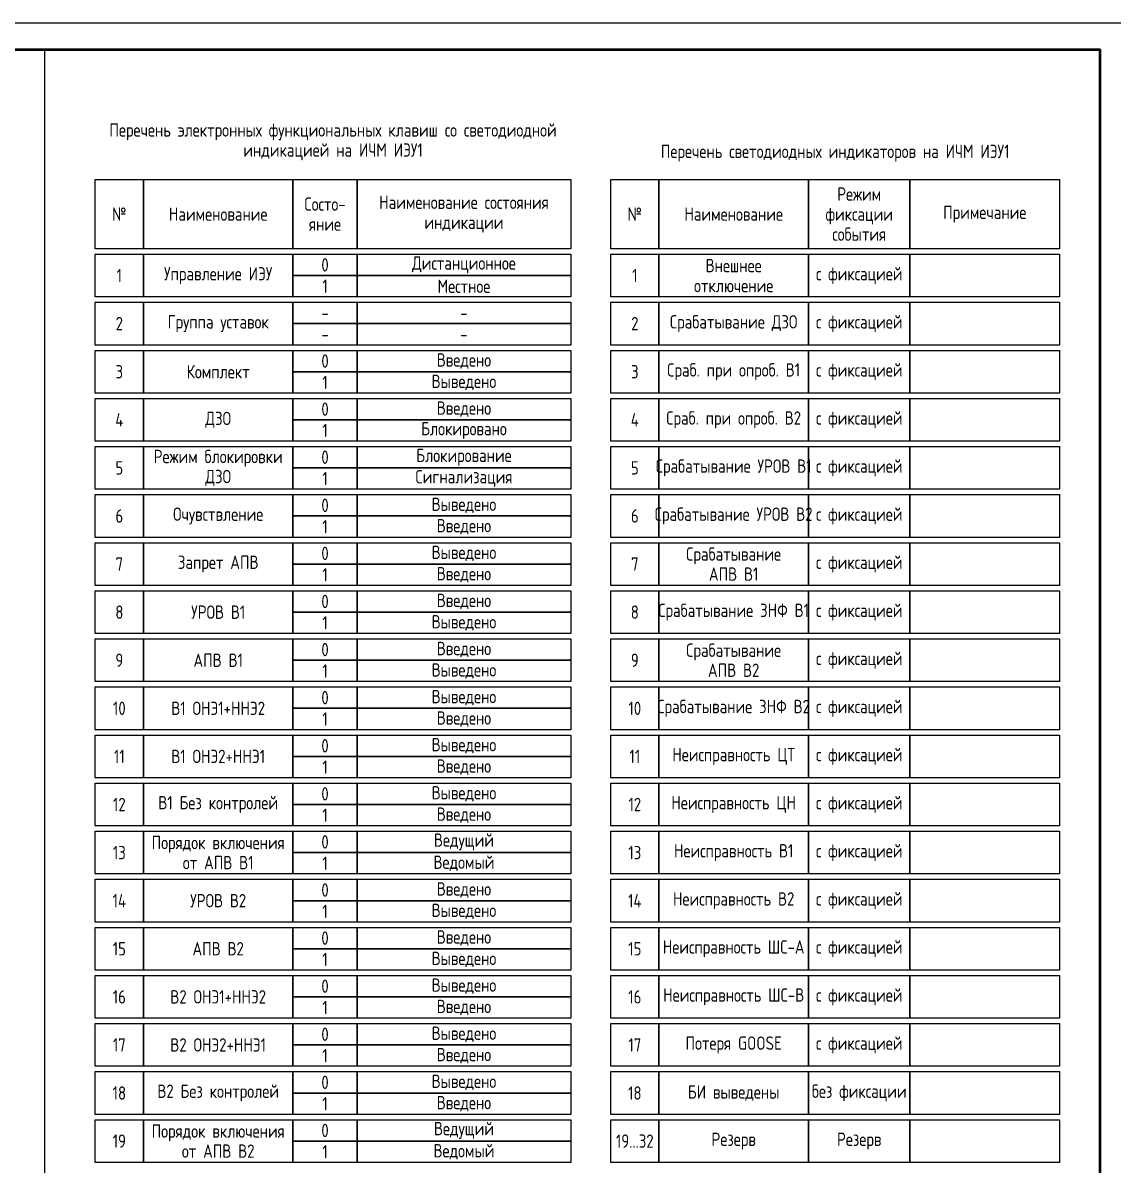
# Model space of a CAD drawing. Header units: millimetres. Extents: x -1102 to 3953, y -90 to 618.
# Drawn here: x 1053.4 to 1257.5, y 83.2 to 297 of the extents above; entities that cross this region are included whole.
import ezdxf

# ---------------------------------------------------------------- set-up
doc = ezdxf.new("R2010")
doc.units = ezdxf.units.MM
doc.styles.add('Gost_type_A', font='GOST_A.TTF')

# ---------------------------------------------------------------- blocks, each defined once
blk = doc.blocks.new('Формат_А3')
blk.add_lwpolyline([(-420, 297), (0, 297), (0, 0), (-420, 0)], close=True)
at = {"lineweight": 50}
blk.add_lwpolyline([(-400, 292), (-5, 292), (-5, 5), (-400, 5)], close=True, dxfattribs=at)

msp = doc.modelspace()

# ---------------------------------------------------------------- linework, layer by layer
msp.add_line((1057.5, 292), (1057.5, 5))
for points in [[(1066.99, 267.7), (1075.99, 267.7), (1075.99, 254.7), (1066.99, 254.7)], [(1075.99, 267.7), (1103.99, 267.7), (1103.99, 254.7), (1075.99, 254.7)], [(1103.99, 267.7), (1115.99, 267.7), (1115.99, 254.7), (1103.99, 254.7)], [(1115.99, 267.7), (1155.99, 267.7), (1155.99, 254.7), (1115.99, 254.7)], [(1163.47, 267.7), (1172.47, 267.7), (1172.47, 254.7), (1163.47, 254.7)], [(1172.47, 267.7), (1200.47, 267.7), (1200.47, 254.7), (1172.47, 254.7)], [(1200.47, 267.7), (1219.47, 267.7), (1219.47, 254.7), (1200.47, 254.7)], [(1219.47, 267.7), (1247.47, 267.7), (1247.47, 254.7), (1219.47, 254.7)], [(1066.99, 253.7), (1075.99, 253.7), (1075.99, 245.7), (1066.99, 245.7)], [(1075.99, 253.7), (1103.99, 253.7), (1103.99, 245.7), (1075.99, 245.7)], [(1103.99, 253.7), (1115.99, 253.7), (1115.99, 249.7), (1103.99, 249.7)], [(1115.99, 253.7), (1155.99, 253.7), (1155.99, 249.7), (1115.99, 249.7)], [(1163.47, 253.7), (1172.47, 253.7), (1172.47, 245.7), (1163.47, 245.7)], [(1172.47, 253.7), (1200.47, 253.7), (1200.47, 245.7), (1172.47, 245.7)], [(1200.47, 253.7), (1219.47, 253.7), (1219.47, 245.7), (1200.47, 245.7)], [(1219.47, 253.7), (1247.47, 253.7), (1247.47, 245.7), (1219.47, 245.7)], [(1103.99, 249.7), (1115.99, 249.7), (1115.99, 245.7), (1103.99, 245.7)], [(1115.99, 249.7), (1155.99, 249.7), (1155.99, 245.7), (1115.99, 245.7)], [(1066.99, 244.7), (1075.99, 244.7), (1075.99, 236.7), (1066.99, 236.7)], [(1075.99, 244.7), (1103.99, 244.7), (1103.99, 236.7), (1075.99, 236.7)], [(1103.99, 244.7), (1115.99, 244.7), (1115.99, 240.7), (1103.99, 240.7)], [(1115.99, 244.7), (1155.99, 244.7), (1155.99, 240.7), (1115.99, 240.7)], [(1163.47, 244.7), (1172.47, 244.7), (1172.47, 236.7), (1163.47, 236.7)], [(1172.47, 244.7), (1200.47, 244.7), (1200.47, 236.7), (1172.47, 236.7)], [(1200.47, 244.7), (1219.47, 244.7), (1219.47, 236.7), (1200.47, 236.7)], [(1219.47, 244.7), (1247.47, 244.7), (1247.47, 236.7), (1219.47, 236.7)], [(1103.99, 240.7), (1115.99, 240.7), (1115.99, 236.7), (1103.99, 236.7)], [(1115.99, 240.7), (1155.99, 240.7), (1155.99, 236.7), (1115.99, 236.7)], [(1066.99, 235.7), (1075.99, 235.7), (1075.99, 227.7), (1066.99, 227.7)], [(1075.99, 235.7), (1103.99, 235.7), (1103.99, 227.7), (1075.99, 227.7)], [(1103.99, 235.7), (1115.99, 235.7), (1115.99, 231.7), (1103.99, 231.7)], [(1115.99, 235.7), (1155.99, 235.7), (1155.99, 231.7), (1115.99, 231.7)], [(1163.47, 235.7), (1172.47, 235.7), (1172.47, 227.7), (1163.47, 227.7)], [(1172.47, 235.7), (1200.47, 235.7), (1200.47, 227.7), (1172.47, 227.7)], [(1200.47, 235.7), (1219.47, 235.7), (1219.47, 227.7), (1200.47, 227.7)], [(1219.47, 235.7), (1247.47, 235.7), (1247.47, 227.7), (1219.47, 227.7)], [(1103.99, 231.7), (1115.99, 231.7), (1115.99, 227.7), (1103.99, 227.7)], [(1115.99, 231.7), (1155.99, 231.7), (1155.99, 227.7), (1115.99, 227.7)], [(1066.99, 226.7), (1075.99, 226.7), (1075.99, 218.7), (1066.99, 218.7)], [(1075.99, 226.7), (1103.99, 226.7), (1103.99, 218.7), (1075.99, 218.7)], [(1103.99, 226.7), (1115.99, 226.7), (1115.99, 222.7), (1103.99, 222.7)], [(1115.99, 226.7), (1155.99, 226.7), (1155.99, 222.7), (1115.99, 222.7)], [(1163.47, 226.7), (1172.47, 226.7), (1172.47, 218.7), (1163.47, 218.7)], [(1172.47, 226.7), (1200.47, 226.7), (1200.47, 218.7), (1172.47, 218.7)], [(1200.47, 226.7), (1219.47, 226.7), (1219.47, 218.7), (1200.47, 218.7)], [(1219.47, 226.7), (1247.47, 226.7), (1247.47, 218.7), (1219.47, 218.7)], [(1103.99, 222.7), (1115.99, 222.7), (1115.99, 218.7), (1103.99, 218.7)], [(1115.99, 222.7), (1155.99, 222.7), (1155.99, 218.7), (1115.99, 218.7)], [(1066.99, 217.7), (1075.99, 217.7), (1075.99, 209.7), (1066.99, 209.7)], [(1075.99, 217.7), (1103.99, 217.7), (1103.99, 209.7), (1075.99, 209.7)], [(1103.99, 217.7), (1115.99, 217.7), (1115.99, 213.7), (1103.99, 213.7)], [(1115.99, 217.7), (1155.99, 217.7), (1155.99, 213.7), (1115.99, 213.7)], [(1163.47, 217.7), (1172.47, 217.7), (1172.47, 209.7), (1163.47, 209.7)], [(1172.47, 217.7), (1200.47, 217.7), (1200.47, 209.7), (1172.47, 209.7)], [(1200.47, 217.7), (1219.47, 217.7), (1219.47, 209.7), (1200.47, 209.7)], [(1219.47, 217.7), (1247.47, 217.7), (1247.47, 209.7), (1219.47, 209.7)], [(1103.99, 213.7), (1115.99, 213.7), (1115.99, 209.7), (1103.99, 209.7)], [(1115.99, 213.7), (1155.99, 213.7), (1155.99, 209.7), (1115.99, 209.7)], [(1066.99, 208.7), (1075.99, 208.7), (1075.99, 200.7), (1066.99, 200.7)], [(1075.99, 208.7), (1103.99, 208.7), (1103.99, 200.7), (1075.99, 200.7)], [(1103.99, 208.7), (1115.99, 208.7), (1115.99, 204.7), (1103.99, 204.7)], [(1115.99, 208.7), (1155.99, 208.7), (1155.99, 204.7), (1115.99, 204.7)], [(1163.47, 208.7), (1172.47, 208.7), (1172.47, 200.7), (1163.47, 200.7)], [(1172.47, 208.7), (1200.47, 208.7), (1200.47, 200.7), (1172.47, 200.7)], [(1200.47, 208.7), (1219.47, 208.7), (1219.47, 200.7), (1200.47, 200.7)], [(1219.47, 208.7), (1247.47, 208.7), (1247.47, 200.7), (1219.47, 200.7)], [(1103.99, 204.7), (1115.99, 204.7), (1115.99, 200.7), (1103.99, 200.7)], [(1115.99, 204.7), (1155.99, 204.7), (1155.99, 200.7), (1115.99, 200.7)], [(1066.99, 199.7), (1075.99, 199.7), (1075.99, 191.7), (1066.99, 191.7)], [(1075.99, 199.7), (1103.99, 199.7), (1103.99, 191.7), (1075.99, 191.7)], [(1103.99, 199.7), (1115.99, 199.7), (1115.99, 195.7), (1103.99, 195.7)], [(1115.99, 199.7), (1155.99, 199.7), (1155.99, 195.7), (1115.99, 195.7)], [(1163.47, 199.7), (1172.47, 199.7), (1172.47, 191.7), (1163.47, 191.7)], [(1172.47, 199.7), (1200.47, 199.7), (1200.47, 191.7), (1172.47, 191.7)], [(1200.47, 199.7), (1219.47, 199.7), (1219.47, 191.7), (1200.47, 191.7)], [(1219.47, 199.7), (1247.47, 199.7), (1247.47, 191.7), (1219.47, 191.7)], [(1103.99, 195.7), (1115.99, 195.7), (1115.99, 191.7), (1103.99, 191.7)], [(1115.99, 195.7), (1155.99, 195.7), (1155.99, 191.7), (1115.99, 191.7)], [(1066.99, 190.7), (1075.99, 190.7), (1075.99, 182.7), (1066.99, 182.7)], [(1075.99, 190.7), (1103.99, 190.7), (1103.99, 182.7), (1075.99, 182.7)], [(1103.99, 190.7), (1115.99, 190.7), (1115.99, 186.7), (1103.99, 186.7)], [(1115.99, 190.7), (1155.99, 190.7), (1155.99, 186.7), (1115.99, 186.7)], [(1163.47, 190.7), (1172.47, 190.7), (1172.47, 182.7), (1163.47, 182.7)], [(1172.47, 190.7), (1200.47, 190.7), (1200.47, 182.7), (1172.47, 182.7)], [(1200.47, 190.7), (1219.47, 190.7), (1219.47, 182.7), (1200.47, 182.7)], [(1219.47, 190.7), (1247.47, 190.7), (1247.47, 182.7), (1219.47, 182.7)], [(1103.99, 186.7), (1115.99, 186.7), (1115.99, 182.7), (1103.99, 182.7)], [(1115.99, 186.7), (1155.99, 186.7), (1155.99, 182.7), (1115.99, 182.7)], [(1066.99, 181.7), (1075.99, 181.7), (1075.99, 173.7), (1066.99, 173.7)], [(1075.99, 181.7), (1103.99, 181.7), (1103.99, 173.7), (1075.99, 173.7)], [(1103.99, 181.7), (1115.99, 181.7), (1115.99, 177.7), (1103.99, 177.7)], [(1115.99, 181.7), (1155.99, 181.7), (1155.99, 177.7), (1115.99, 177.7)], [(1163.47, 181.7), (1172.47, 181.7), (1172.47, 173.7), (1163.47, 173.7)], [(1172.47, 181.7), (1200.47, 181.7), (1200.47, 173.7), (1172.47, 173.7)], [(1200.47, 181.7), (1219.47, 181.7), (1219.47, 173.7), (1200.47, 173.7)], [(1219.47, 181.7), (1247.47, 181.7), (1247.47, 173.7), (1219.47, 173.7)], [(1103.99, 177.7), (1115.99, 177.7), (1115.99, 173.7), (1103.99, 173.7)], [(1115.99, 177.7), (1155.99, 177.7), (1155.99, 173.7), (1115.99, 173.7)], [(1066.99, 172.7), (1075.99, 172.7), (1075.99, 164.7), (1066.99, 164.7)], [(1075.99, 172.7), (1103.99, 172.7), (1103.99, 164.7), (1075.99, 164.7)], [(1103.99, 172.7), (1115.99, 172.7), (1115.99, 168.7), (1103.99, 168.7)], [(1115.99, 172.7), (1155.99, 172.7), (1155.99, 168.7), (1115.99, 168.7)], [(1163.47, 172.7), (1172.47, 172.7), (1172.47, 164.7), (1163.47, 164.7)], [(1172.47, 172.7), (1200.47, 172.7), (1200.47, 164.7), (1172.47, 164.7)], [(1200.47, 172.7), (1219.47, 172.7), (1219.47, 164.7), (1200.47, 164.7)], [(1219.47, 172.7), (1247.47, 172.7), (1247.47, 164.7), (1219.47, 164.7)], [(1103.99, 168.7), (1115.99, 168.7), (1115.99, 164.7), (1103.99, 164.7)], [(1115.99, 168.7), (1155.99, 168.7), (1155.99, 164.7), (1115.99, 164.7)], [(1066.99, 163.7), (1075.99, 163.7), (1075.99, 155.7), (1066.99, 155.7)], [(1075.99, 163.7), (1103.99, 163.7), (1103.99, 155.7), (1075.99, 155.7)], [(1103.99, 163.7), (1115.99, 163.7), (1115.99, 159.7), (1103.99, 159.7)], [(1115.99, 163.7), (1155.99, 163.7), (1155.99, 159.7), (1115.99, 159.7)], [(1163.47, 163.7), (1172.47, 163.7), (1172.47, 155.7), (1163.47, 155.7)], [(1172.47, 163.7), (1200.47, 163.7), (1200.47, 155.7), (1172.47, 155.7)], [(1200.47, 163.7), (1219.47, 163.7), (1219.47, 155.7), (1200.47, 155.7)], [(1219.47, 163.7), (1247.47, 163.7), (1247.47, 155.7), (1219.47, 155.7)], [(1103.99, 159.7), (1115.99, 159.7), (1115.99, 155.7), (1103.99, 155.7)], [(1115.99, 159.7), (1155.99, 159.7), (1155.99, 155.7), (1115.99, 155.7)], [(1066.99, 154.7), (1075.99, 154.7), (1075.99, 146.7), (1066.99, 146.7)], [(1075.99, 154.7), (1103.99, 154.7), (1103.99, 146.7), (1075.99, 146.7)], [(1103.99, 154.7), (1115.99, 154.7), (1115.99, 150.7), (1103.99, 150.7)], [(1115.99, 154.7), (1155.99, 154.7), (1155.99, 150.7), (1115.99, 150.7)], [(1163.47, 154.7), (1172.47, 154.7), (1172.47, 146.7), (1163.47, 146.7)], [(1172.47, 154.7), (1200.47, 154.7), (1200.47, 146.7), (1172.47, 146.7)], [(1200.47, 154.7), (1219.47, 154.7), (1219.47, 146.7), (1200.47, 146.7)], [(1219.47, 154.7), (1247.47, 154.7), (1247.47, 146.7), (1219.47, 146.7)], [(1103.99, 150.7), (1115.99, 150.7), (1115.99, 146.7), (1103.99, 146.7)], [(1115.99, 150.7), (1155.99, 150.7), (1155.99, 146.7), (1115.99, 146.7)], [(1066.99, 145.7), (1075.99, 145.7), (1075.99, 137.7), (1066.99, 137.7)], [(1075.99, 145.7), (1103.99, 145.7), (1103.99, 137.7), (1075.99, 137.7)], [(1103.99, 145.7), (1115.99, 145.7), (1115.99, 141.7), (1103.99, 141.7)], [(1115.99, 145.7), (1155.99, 145.7), (1155.99, 141.7), (1115.99, 141.7)], [(1163.47, 145.7), (1172.47, 145.7), (1172.47, 137.7), (1163.47, 137.7)], [(1172.47, 145.7), (1200.47, 145.7), (1200.47, 137.7), (1172.47, 137.7)], [(1200.47, 145.7), (1219.47, 145.7), (1219.47, 137.7), (1200.47, 137.7)], [(1219.47, 145.7), (1247.47, 145.7), (1247.47, 137.7), (1219.47, 137.7)], [(1103.99, 141.7), (1115.99, 141.7), (1115.99, 137.7), (1103.99, 137.7)], [(1115.99, 141.7), (1155.99, 141.7), (1155.99, 137.7), (1115.99, 137.7)], [(1066.99, 136.7), (1075.99, 136.7), (1075.99, 128.7), (1066.99, 128.7)], [(1075.99, 136.7), (1103.99, 136.7), (1103.99, 128.7), (1075.99, 128.7)], [(1103.99, 136.7), (1115.99, 136.7), (1115.99, 132.7), (1103.99, 132.7)], [(1115.99, 136.7), (1155.99, 136.7), (1155.99, 132.7), (1115.99, 132.7)], [(1163.47, 136.7), (1172.47, 136.7), (1172.47, 128.7), (1163.47, 128.7)], [(1172.47, 136.7), (1200.47, 136.7), (1200.47, 128.7), (1172.47, 128.7)], [(1200.47, 136.7), (1219.47, 136.7), (1219.47, 128.7), (1200.47, 128.7)], [(1219.47, 136.7), (1247.47, 136.7), (1247.47, 128.7), (1219.47, 128.7)], [(1103.99, 132.7), (1115.99, 132.7), (1115.99, 128.7), (1103.99, 128.7)], [(1115.99, 132.7), (1155.99, 132.7), (1155.99, 128.7), (1115.99, 128.7)], [(1066.99, 127.7), (1075.99, 127.7), (1075.99, 119.7), (1066.99, 119.7)], [(1075.99, 127.7), (1103.99, 127.7), (1103.99, 119.7), (1075.99, 119.7)], [(1103.99, 127.7), (1115.99, 127.7), (1115.99, 123.7), (1103.99, 123.7)], [(1115.99, 127.7), (1155.99, 127.7), (1155.99, 123.7), (1115.99, 123.7)], [(1163.47, 127.7), (1172.47, 127.7), (1172.47, 119.7), (1163.47, 119.7)], [(1172.47, 127.7), (1200.47, 127.7), (1200.47, 119.7), (1172.47, 119.7)], [(1200.47, 127.7), (1219.47, 127.7), (1219.47, 119.7), (1200.47, 119.7)], [(1219.47, 127.7), (1247.47, 127.7), (1247.47, 119.7), (1219.47, 119.7)], [(1103.99, 123.7), (1115.99, 123.7), (1115.99, 119.7), (1103.99, 119.7)], [(1115.99, 123.7), (1155.99, 123.7), (1155.99, 119.7), (1115.99, 119.7)], [(1066.99, 118.7), (1075.99, 118.7), (1075.99, 110.7), (1066.99, 110.7)], [(1075.99, 118.7), (1103.99, 118.7), (1103.99, 110.7), (1075.99, 110.7)], [(1103.99, 118.7), (1115.99, 118.7), (1115.99, 114.7), (1103.99, 114.7)], [(1115.99, 118.7), (1155.99, 118.7), (1155.99, 114.7), (1115.99, 114.7)], [(1163.47, 118.7), (1172.47, 118.7), (1172.47, 110.7), (1163.47, 110.7)], [(1172.47, 118.7), (1200.47, 118.7), (1200.47, 110.7), (1172.47, 110.7)], [(1200.47, 118.7), (1219.47, 118.7), (1219.47, 110.7), (1200.47, 110.7)], [(1219.47, 118.7), (1247.47, 118.7), (1247.47, 110.7), (1219.47, 110.7)], [(1103.99, 114.7), (1115.99, 114.7), (1115.99, 110.7), (1103.99, 110.7)], [(1115.99, 114.7), (1155.99, 114.7), (1155.99, 110.7), (1115.99, 110.7)], [(1066.99, 109.7), (1075.99, 109.7), (1075.99, 101.7), (1066.99, 101.7)], [(1075.99, 109.7), (1103.99, 109.7), (1103.99, 101.7), (1075.99, 101.7)], [(1103.99, 109.7), (1115.99, 109.7), (1115.99, 105.7), (1103.99, 105.7)], [(1115.99, 109.7), (1155.99, 109.7), (1155.99, 105.7), (1115.99, 105.7)], [(1163.47, 109.7), (1172.47, 109.7), (1172.47, 101.7), (1163.47, 101.7)], [(1172.47, 109.7), (1200.47, 109.7), (1200.47, 101.7), (1172.47, 101.7)], [(1200.47, 109.7), (1219.47, 109.7), (1219.47, 101.7), (1200.47, 101.7)], [(1219.47, 109.7), (1247.47, 109.7), (1247.47, 101.7), (1219.47, 101.7)], [(1103.99, 105.7), (1115.99, 105.7), (1115.99, 101.7), (1103.99, 101.7)], [(1115.99, 105.7), (1155.99, 105.7), (1155.99, 101.7), (1115.99, 101.7)], [(1066.99, 100.7), (1075.99, 100.7), (1075.99, 92.7), (1066.99, 92.7)], [(1075.99, 100.7), (1103.99, 100.7), (1103.99, 92.7), (1075.99, 92.7)], [(1103.99, 100.7), (1115.99, 100.7), (1115.99, 96.7), (1103.99, 96.7)], [(1115.99, 100.7), (1155.99, 100.7), (1155.99, 96.7), (1115.99, 96.7)], [(1163.47, 100.7), (1172.47, 100.7), (1172.47, 92.7), (1163.47, 92.7)], [(1172.47, 100.7), (1200.47, 100.7), (1200.47, 92.7), (1172.47, 92.7)], [(1200.47, 100.7), (1219.47, 100.7), (1219.47, 92.7), (1200.47, 92.7)], [(1219.47, 100.7), (1247.47, 100.7), (1247.47, 92.7), (1219.47, 92.7)], [(1103.99, 96.7), (1115.99, 96.7), (1115.99, 92.7), (1103.99, 92.7)], [(1115.99, 96.7), (1155.99, 96.7), (1155.99, 92.7), (1115.99, 92.7)], [(1066.99, 91.7), (1075.99, 91.7), (1075.99, 83.7), (1066.99, 83.7)], [(1075.99, 91.7), (1103.99, 91.7), (1103.99, 83.7), (1075.99, 83.7)], [(1103.99, 91.7), (1115.99, 91.7), (1115.99, 87.7), (1103.99, 87.7)], [(1115.99, 91.7), (1155.99, 91.7), (1155.99, 87.7), (1115.99, 87.7)], [(1163.47, 91.7), (1172.47, 91.7), (1172.47, 83.7), (1163.47, 83.7)], [(1172.47, 91.7), (1200.47, 91.7), (1200.47, 83.7), (1172.47, 83.7)], [(1200.47, 91.7), (1219.47, 91.7), (1219.47, 83.7), (1200.47, 83.7)], [(1219.47, 91.7), (1247.47, 91.7), (1247.47, 83.7), (1219.47, 83.7)], [(1103.99, 87.7), (1115.99, 87.7), (1115.99, 83.7), (1103.99, 83.7)], [(1115.99, 87.7), (1155.99, 87.7), (1155.99, 83.7), (1115.99, 83.7)]]:
    msp.add_lwpolyline(points, close=True)

# ---------------------------------------------------------------- block references
msp.add_blockref('Формат_А3', (1260, 0))

# ---------------------------------------------------------------- texts
at = {"char_height": 2.5, "line_spacing_factor": 0.9, "style": 'Gost_type_A'}
for s, insert, width, attachment_point in [('Перечень электронных функциональных клавиш со светодиодной индикацией на ИЧМ ИЭУ1', (1111.49, 271.27), 89, 8), ('Перечень светодиодных индикаторов на ИЧМ ИЭУ1', (1205.47, 271.02), 84, 8), ('Режим\\Pфиксации события', (1209.97, 261.2), 19, 5), ('Состо- яние', (1109.99, 261.2), 12, 5), ('Наименование состояния индикации', (1135.99, 261.2), 40, 5), ('№ ', (1071.49, 261.2), 9, 5), ('Наименование ', (1089.99, 261.2), 28, 5), ('№ ', (1167.97, 261.2), 9, 5), ('Наименование ', (1186.47, 261.2), 28, 5), ('Примечание', (1233.47, 261.2), 28, 5), ('0', (1109.99, 251.7), 12, 5), ('Дистанционное', (1135.99, 251.7), 40, 5), ('Внешнее\\Pотключение ', (1186.47, 249.7), 28, 5), ('1', (1071.49, 249.7), 9, 5), ('Управление ИЭУ', (1089.99, 249.7), 28, 5), ('1', (1167.97, 249.7), 9, 5), ('с фиксацией', (1209.97, 249.7), 19, 5), ('1', (1109.99, 247.7), 12, 5), ('Местное', (1135.99, 247.7), 40, 5), ('2', (1071.49, 240.7), 9, 5), ('Группа уставок', (1089.99, 240.7), 28, 5), ('2', (1167.97, 240.7), 9, 5), ('Срабатывание ДЗО ', (1186.47, 240.7), 28, 5), ('с фиксацией', (1209.97, 240.7), 19, 5), ('0', (1109.99, 233.7), 12, 5), ('Введено', (1135.99, 233.7), 40, 5), ('Сраб. при опроб. В1 ', (1186.47, 231.7), 28, 5), ('с фиксацией', (1209.97, 231.7), 19, 5), ('3', (1071.49, 231.7), 9, 5), ('Комплект', (1089.99, 231.7), 28, 5), ('1', (1109.99, 229.7), 12, 5), ('Выведено', (1135.99, 229.7), 40, 5), ('3', (1167.97, 231.7), 9, 5), ('0', (1109.99, 224.7), 12, 5), ('Введено', (1135.99, 224.7), 40, 5), ('4', (1071.49, 222.7), 9, 5), ('ДЗО', (1089.99, 222.7), 28, 5), ('4', (1167.97, 222.7), 9, 5), ('Сраб. при опроб. В2', (1186.47, 222.7), 28, 5), ('с фиксацией', (1209.97, 222.7), 19, 5), ('1', (1109.99, 220.7), 12, 5), ('Блокировано', (1135.99, 220.7), 40, 5), ('Режим блокировки ДЗО', (1089.99, 213.7), 28, 5), ('0', (1109.99, 215.7), 12, 5), ('Блокирование', (1135.99, 215.7), 40, 5), ('5', (1071.49, 213.7), 9, 5), ('5', (1167.97, 213.7), 9, 5), ('Срабатывание УРОВ В1', (1186.47, 213.7), 28, 5), ('с фиксацией', (1209.97, 213.7), 19, 5), ('1', (1109.99, 211.7), 12, 5), ('Сигнализация', (1135.99, 211.7), 40, 5), ('0', (1109.99, 206.7), 12, 5), ('Выведено', (1135.99, 206.7), 40, 5), ('6', (1071.49, 204.7), 9, 5), ('Очувствление', (1089.99, 204.7), 28, 5), ('6', (1167.97, 204.7), 9, 5), ('Срабатывание УРОВ В2', (1186.47, 204.7), 28, 5), ('с фиксацией', (1209.97, 204.7), 19, 5), ('1', (1109.99, 202.7), 12, 5), ('Введено', (1135.99, 202.7), 40, 5), ('0', (1109.99, 197.7), 12, 5), ('Выведено', (1135.99, 197.7), 40, 5), ('Срабатывание \\PАПВ В1', (1186.47, 195.7), 28, 5), ('7', (1071.49, 195.7), 9, 5), ('Запрет АПВ', (1089.99, 195.7), 28, 5), ('7', (1167.97, 195.7), 9, 5), ('с фиксацией', (1209.97, 195.7), 19, 5), ('1', (1109.99, 193.7), 12, 5), ('Введено', (1135.99, 193.7), 40, 5), ('0', (1109.99, 188.7), 12, 5), ('Введено', (1135.99, 188.7), 40, 5), ('Срабатывание ЗНФ В1', (1186.47, 186.7), 28, 5), ('с фиксацией', (1209.97, 186.7), 19, 5), ('8', (1071.49, 186.7), 9, 5), ('УРОВ В1', (1089.99, 186.7), 28, 5), ('Выведено', (1135.99, 184.7), 40, 5), ('8', (1167.97, 186.7), 9, 5), ('1', (1109.99, 184.7), 12, 5), ('0', (1109.99, 179.7), 12, 5), ('Введено', (1135.99, 179.7), 40, 5), ('Срабатывание \\PАПВ В2', (1186.47, 177.7), 28, 5), ('9', (1071.49, 177.7), 9, 5), ('АПВ В1', (1089.99, 177.7), 28, 5), ('9', (1167.97, 177.7), 9, 5), ('с фиксацией', (1209.97, 177.7), 19, 5), ('1', (1109.99, 175.7), 12, 5), ('Выведено', (1135.99, 175.7), 40, 5), ('0', (1109.99, 170.7), 12, 5), ('Выведено', (1135.99, 170.7), 40, 5), ('10', (1071.49, 168.7), 9, 5), ('В1 ОНЭ1+ННЭ2', (1089.99, 168.7), 28, 5), ('10', (1167.97, 168.7), 9, 5), ('Срабатывание ЗНФ В2', (1186.47, 168.7), 28, 5), ('с фиксацией', (1209.97, 168.7), 19, 5), ('1', (1109.99, 166.7), 12, 5), ('Введено', (1135.99, 166.7), 40, 5), ('0', (1109.99, 161.7), 12, 5), ('Выведено', (1135.99, 161.7), 40, 5), ('11', (1071.49, 159.7), 9, 5), ('В1 ОНЭ2+ННЭ1', (1089.99, 159.7), 28, 5), ('11', (1167.97, 159.7), 9, 5), ('Неисправность ЦТ ', (1186.47, 159.7), 28, 5), ('с фиксацией', (1209.97, 159.7), 19, 5), ('1', (1109.99, 157.7), 12, 5), ('Введено', (1135.99, 157.7), 40, 5), ('0', (1109.99, 152.7), 12, 5), ('Выведено', (1135.99, 152.7), 40, 5), ('12', (1071.49, 150.7), 9, 5), ('В1 Без контролей', (1089.99, 150.7), 28, 5), ('12', (1167.97, 150.7), 9, 5), ('Неисправность ЦН', (1186.47, 150.7), 28, 5), ('с фиксацией', (1209.97, 150.7), 19, 5), ('1', (1109.99, 148.7), 12, 5), ('Введено', (1135.99, 148.7), 40, 5), ('Порядок включения от АПВ В1', (1089.99, 141.7), 28, 5), ('0', (1109.99, 143.7), 12, 5), ('Ведущий', (1135.99, 143.7), 40, 5), ('Неисправность В1 ', (1186.47, 141.7), 28, 5), ('с фиксацией', (1209.97, 141.7), 19, 5), ('13', (1071.49, 141.7), 9, 5), ('Ведомый', (1135.99, 139.7), 40, 5), ('13', (1167.97, 141.7), 9, 5), ('1', (1109.99, 139.7), 12, 5), ('0', (1109.99, 134.7), 12, 5), ('Введено', (1135.99, 134.7), 40, 5), ('14', (1071.49, 132.7), 9, 5), ('УРОВ В2', (1089.99, 132.7), 28, 5), ('14', (1167.97, 132.7), 9, 5), ('Неисправность В2', (1186.47, 132.7), 28, 5), ('с фиксацией', (1209.97, 132.7), 19, 5), ('1', (1109.99, 130.7), 12, 5), ('Выведено', (1135.99, 130.7), 40, 5), ('0', (1109.99, 125.7), 12, 5), ('Введено', (1135.99, 125.7), 40, 5), ('15', (1071.49, 123.7), 9, 5), ('АПВ В2', (1089.99, 123.7), 28, 5), ('15', (1167.97, 123.7), 9, 5), ('Неисправность ШС-А ', (1186.47, 123.7), 28, 5), ('с фиксацией', (1209.97, 123.7), 19, 5), ('1', (1109.99, 121.7), 12, 5), ('Выведено', (1135.99, 121.7), 40, 5), ('0', (1109.99, 116.7), 12, 5), ('Выведено', (1135.99, 116.7), 40, 5), ('16', (1071.49, 114.7), 9, 5), ('В2 ОНЭ1+ННЭ2', (1089.99, 114.7), 28, 5), ('16', (1167.97, 114.7), 9, 5), ('Неисправность ШС-В ', (1186.47, 114.7), 28, 5), ('с фиксацией', (1209.97, 114.7), 19, 5), ('1', (1109.99, 112.7), 12, 5), ('Введено', (1135.99, 112.7), 40, 5), ('Выведено', (1135.99, 107.7), 40, 5), ('17', (1071.49, 105.7), 9, 5), ('В2 ОНЭ2+ННЭ1', (1089.99, 105.7), 28, 5), ('0', (1109.99, 107.7), 12, 5), ('17', (1167.97, 105.7), 9, 5), ('Потеря GOOSE ', (1186.47, 105.7), 28, 5), ('с фиксацией', (1209.97, 105.7), 19, 5), ('1', (1109.99, 103.7), 12, 5), ('Введено', (1135.99, 103.7), 40, 5), ('0', (1109.99, 98.7), 12, 5), ('Выведено', (1135.99, 98.7), 40, 5), ('18', (1071.49, 96.7), 9, 5), ('В2 Без контролей', (1089.99, 96.7), 28, 5), ('18', (1167.97, 96.7), 9, 5), ('БИ выведены ', (1186.47, 96.7), 28, 5), ('без фиксации', (1209.97, 96.7), 19, 5), ('1', (1109.99, 94.7), 12, 5), ('Введено', (1135.99, 94.7), 40, 5), ('Порядок включения от АПВ В2', (1089.99, 87.7), 28, 5), ('0', (1109.99, 89.7), 12, 5), ('Ведущий', (1135.99, 89.7), 40, 5), ('19', (1071.49, 87.7), 9, 5), ('19...32', (1167.97, 87.7), 9, 5), ('Резерв', (1186.47, 87.7), 28, 5), ('Резерв', (1209.97, 87.7), 19, 5), ('1', (1109.99, 85.7), 12, 5), ('Ведомый', (1135.99, 85.7), 40, 5)]:
    msp.add_mtext(s, dxfattribs=dict(at, insert=insert, width=width, attachment_point=attachment_point))
at = {"color": 30, "true_color": 0xf26722, "char_height": 2.5, "attachment_point": 5, "line_spacing_factor": 0.9, "style": 'Gost_type_A'}
for insert, width in [((1109.99, 242.7), 12), ((1135.99, 242.7), 40), ((1109.99, 238.7), 12), ((1135.99, 238.7), 40)]:
    msp.add_mtext('-', dxfattribs=dict(at, insert=insert, width=width))

doc.saveas('drawing.dxf')
